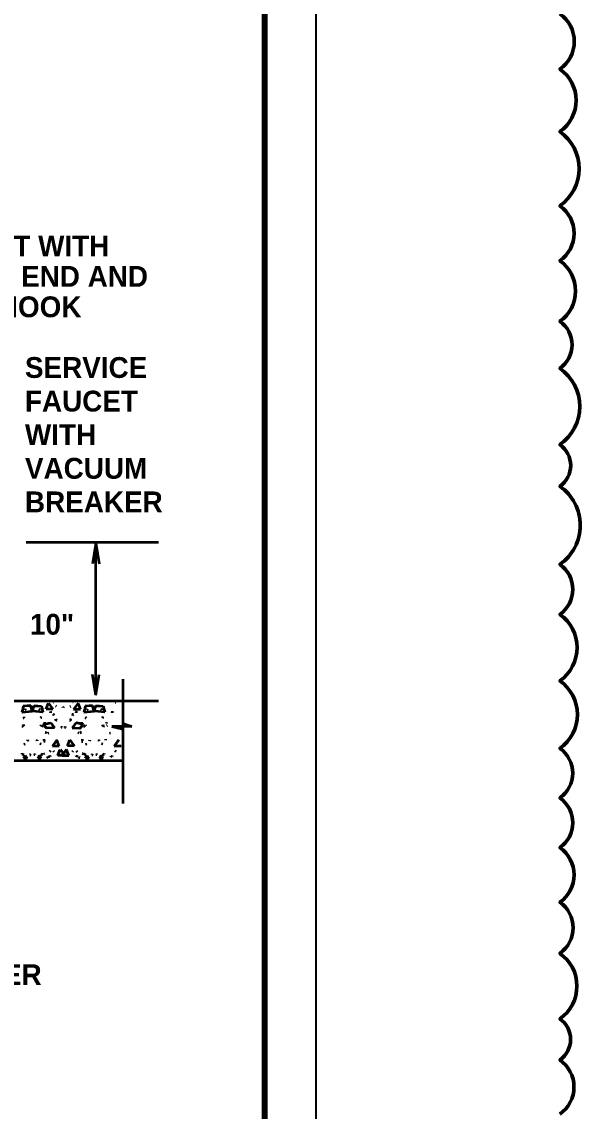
# Model space of a CAD drawing. Header units: inches. Extents: x 2025 to 34930, y -6955 to 4650.
# Drawn here: x 9738.5 to 9850.7, y -2617.8 to -2398.6 of the extents above; entities that cross this region are included whole.
import ezdxf

# ---------------------------------------------------------------- set-up
doc = ezdxf.new("R2010")
doc.units = ezdxf.units.IN
doc.header["$MEASUREMENT"] = 0
doc.layers.get('DEFPOINTS').update_dxf_attribs({"color": 104})
for name, color, linetype, lineweight in [('M-HVAC-EXHS-DUCT', 3, 'Continuous', 50), ('PDF-TEXT', 7, 'Continuous', 35), ('REV.01', 1, 'Continuous', 50)]:
    doc.layers.add(name, color=color, linetype=linetype, lineweight=lineweight)
doc.styles.add('BOO', font='GOTHIC.TTF', dxfattribs={"height": 6})
doc.styles.add('Century Gothic_B', font='GOTHICB.TTF', dxfattribs={"height": 6.659722})

# ---------------------------------------------------------------- blocks, each defined once
blk = doc.blocks.new('p detail 18')
at = {"layer": 'PDF-TEXT'}
for p, q in [((9739.35, -2503.28), (9765.94, -2503.28)), ((9753.36, -2503.52), (9752.67, -2507.66)), ((9753.36, -2534.08), (9753.36, -2503.52)), ((9753.36, -2503.52), (9754.06, -2507.66)), ((9753.36, -2534.08), (9752.67, -2529.93)), ((9753.36, -2534.08), (9754.06, -2529.93)), ((9758.77, -2530.88), (9758.77, -2555.88)), ((9720.16, -2535.19), (9765.94, -2535.19)), ((9743.37, -2536.88), (9743.86, -2535.68)), ((9743.4, -2536.85), (9743.78, -2535.84)), ((9743.83, -2535.67), (9744.75, -2536.9)), ((9743.86, -2535.68), (9744.75, -2536.88)), ((9744.84, -2535.47), (9744.95, -2535.46)), ((9748.82, -2535.47), (9748.71, -2535.46)), ((9749.84, -2535.67), (9748.91, -2536.9)), ((9749.8, -2535.68), (9748.92, -2536.88)), ((9750.29, -2536.88), (9749.8, -2535.68)), ((9750.27, -2536.85), (9749.88, -2535.84)), ((9757.27, -2535.47), (9757.38, -2535.46)), ((9738.83, -2536.3), (9738.5, -2537.51)), ((9738.5, -2537.51), (9740.58, -2537.27)), ((9738.79, -2536.29), (9738.57, -2537.5)), ((9738.57, -2537.5), (9740.46, -2537.32)), ((9740.29, -2536.22), (9738.79, -2536.29)), ((9740.28, -2536.17), (9738.83, -2536.3)), ((9739.17, -2536.86), (9739.13, -2537.01)), ((9739.13, -2537.01), (9739.3, -2536.98)), ((9740.59, -2537.27), (9740.28, -2536.17)), ((9740.58, -2537.27), (9740.29, -2536.22)), ((9740.64, -2537.27), (9740.95, -2536.17)), ((9740.65, -2537.27), (9740.95, -2536.22)), ((9742.73, -2537.51), (9740.65, -2537.27)), ((9742.67, -2537.5), (9740.78, -2537.32)), ((9740.95, -2536.17), (9742.41, -2536.3)), ((9740.95, -2536.22), (9742.44, -2536.29)), ((9742.1, -2537.01), (9741.94, -2536.98)), ((9742.06, -2536.86), (9742.1, -2537.01)), ((9742.41, -2536.3), (9742.73, -2537.51)), ((9742.44, -2536.29), (9742.67, -2537.5)), ((9744.75, -2536.9), (9743.37, -2536.88)), ((9744.75, -2536.88), (9743.4, -2536.85)), ((9744.2, -2537.33), (9744.24, -2537.41)), ((9744.24, -2537.41), (9744.23, -2537.67)), ((9744.23, -2537.67), (9744.25, -2537.54)), ((9744.9, -2538.03), (9744.8, -2537.9)), ((9744.8, -2537.9), (9745.02, -2537.94)), ((9745.02, -2538.16), (9744.9, -2538.03)), ((9745.44, -2536.36), (9745.33, -2536.3)), ((9746.79, -2536.57), (9746.74, -2536.46)), ((9746.87, -2536.57), (9746.93, -2536.46)), ((9748.22, -2536.36), (9748.33, -2536.3)), ((9748.86, -2537.9), (9748.64, -2537.94)), ((9748.65, -2538.16), (9748.76, -2538.03)), ((9748.76, -2538.03), (9748.86, -2537.9)), ((9748.91, -2536.9), (9750.29, -2536.88)), ((9748.92, -2536.88), (9750.27, -2536.85)), ((9749.43, -2537.67), (9749.41, -2537.54)), ((9749.46, -2537.33), (9749.42, -2537.41)), ((9749.42, -2537.41), (9749.43, -2537.67)), ((9751.26, -2536.3), (9750.93, -2537.51)), ((9750.93, -2537.51), (9753.01, -2537.27)), ((9751.22, -2536.29), (9751, -2537.5)), ((9751, -2537.5), (9752.89, -2537.32)), ((9752.72, -2536.22), (9751.22, -2536.29)), ((9752.71, -2536.17), (9751.26, -2536.3)), ((9751.6, -2536.86), (9751.56, -2537.01)), ((9751.56, -2537.01), (9751.73, -2536.98)), ((9753.02, -2537.27), (9752.71, -2536.17)), ((9753.01, -2537.27), (9752.72, -2536.22)), ((9753.07, -2537.27), (9753.38, -2536.17)), ((9753.08, -2537.27), (9753.38, -2536.22)), ((9755.16, -2537.51), (9753.08, -2537.27)), ((9755.1, -2537.5), (9753.21, -2537.32)), ((9753.38, -2536.17), (9754.84, -2536.3)), ((9753.38, -2536.22), (9754.87, -2536.29)), ((9754.53, -2537.01), (9754.37, -2536.98)), ((9754.49, -2536.86), (9754.53, -2537.01)), ((9754.84, -2536.3), (9755.16, -2537.51)), ((9754.87, -2536.29), (9755.1, -2537.5)), ((9756.63, -2537.33), (9756.67, -2537.41)), ((9756.67, -2537.41), (9756.66, -2537.67)), ((9756.66, -2537.67), (9756.68, -2537.54)), ((9738.54, -2540.32), (9738.74, -2540.37)), ((9738.74, -2540.22), (9738.63, -2540.22)), ((9738.74, -2540.37), (9738.74, -2540.22)), ((9738.78, -2538.66), (9738.91, -2538.67)), ((9739.01, -2540.29), (9738.85, -2540.14)), ((9738.88, -2538.58), (9738.86, -2538.59)), ((9738.88, -2538.51), (9739.01, -2538.62)), ((9738.91, -2538.67), (9738.88, -2538.58)), ((9742.35, -2538.51), (9742.22, -2538.62)), ((9742.23, -2540.29), (9742.38, -2540.14)), ((9742.32, -2538.67), (9742.36, -2538.58)), ((9742.45, -2538.66), (9742.32, -2538.67)), ((9742.36, -2538.58), (9742.37, -2538.59)), ((9742.49, -2540.22), (9742.6, -2540.22)), ((9742.49, -2540.37), (9742.49, -2540.22)), ((9742.69, -2540.32), (9742.49, -2540.37)), ((9742.78, -2539.99), (9744.13, -2539.63)), ((9743.43, -2540.72), (9742.78, -2539.99)), ((9742.81, -2539.96), (9744.29, -2539.62)), ((9743.51, -2540.74), (9742.81, -2539.96)), ((9743.11, -2539.77), (9743.13, -2539.54)), ((9743.14, -2540.18), (9743.26, -2540.11)), ((9744.29, -2539.62), (9745.01, -2540.68)), ((9744.29, -2539.65), (9745.06, -2540.66)), ((9745.28, -2539.01), (9745.52, -2539.08)), ((9745.31, -2539.15), (9745.32, -2538.92)), ((9745.52, -2539.08), (9745.31, -2539.15)), ((9746.41, -2540.57), (9746.47, -2540.49)), ((9746.44, -2540.39), (9746.51, -2540.62)), ((9747.22, -2540.39), (9747.15, -2540.62)), ((9747.25, -2540.57), (9747.19, -2540.49)), ((9748.38, -2539.01), (9748.14, -2539.08)), ((9748.14, -2539.08), (9748.36, -2539.15)), ((9748.36, -2539.15), (9748.34, -2538.92)), ((9749.37, -2539.65), (9748.6, -2540.66)), ((9749.37, -2539.62), (9748.66, -2540.68)), ((9750.85, -2539.96), (9749.37, -2539.62)), ((9750.88, -2539.99), (9749.53, -2539.63)), ((9750.15, -2540.74), (9750.85, -2539.96)), ((9750.23, -2540.72), (9750.88, -2539.99)), ((9750.52, -2540.18), (9750.4, -2540.11)), ((9750.55, -2539.77), (9750.53, -2539.54)), ((9750.97, -2540.32), (9751.17, -2540.37)), ((9751.17, -2540.22), (9751.06, -2540.22)), ((9751.17, -2540.37), (9751.17, -2540.22)), ((9751.21, -2538.66), (9751.34, -2538.67)), ((9751.44, -2540.29), (9751.28, -2540.14)), ((9751.31, -2538.58), (9751.29, -2538.59)), ((9751.31, -2538.51), (9751.44, -2538.62)), ((9751.34, -2538.67), (9751.31, -2538.58)), ((9754.78, -2538.51), (9754.65, -2538.62)), ((9754.66, -2540.29), (9754.81, -2540.14)), ((9754.75, -2538.67), (9754.79, -2538.58)), ((9754.88, -2538.66), (9754.75, -2538.67)), ((9754.79, -2538.58), (9754.8, -2538.59)), ((9754.92, -2540.22), (9755.03, -2540.22)), ((9754.92, -2540.37), (9754.92, -2540.22)), ((9755.12, -2540.32), (9754.92, -2540.37)), ((9755.54, -2539.77), (9755.56, -2539.54)), ((9755.57, -2540.18), (9755.69, -2540.11)), ((9756.58, -2540.42), (9758.85, -2540.93)), ((9760.62, -2540.42), (9756.58, -2540.42)), ((9758.77, -2539.69), (9760.62, -2540.42)), ((9743.23, -2541.59), (9743.46, -2541.52)), ((9743.41, -2541.63), (9743.23, -2541.59)), ((9743.37, -2541.52), (9743.41, -2541.63)), ((9745.01, -2540.68), (9743.43, -2540.72)), ((9745.06, -2540.66), (9743.51, -2540.74)), ((9743.69, -2541.75), (9743.9, -2541.66)), ((9746.51, -2540.62), (9746.41, -2540.57)), ((9747.15, -2540.62), (9747.25, -2540.57)), ((9748.6, -2540.66), (9750.15, -2540.74)), ((9748.66, -2540.68), (9750.23, -2540.72)), ((9749.97, -2541.75), (9749.76, -2541.66)), ((9750.44, -2541.59), (9750.2, -2541.52)), ((9750.29, -2541.52), (9750.25, -2541.63)), ((9750.25, -2541.63), (9750.44, -2541.59)), ((9756.12, -2541.75), (9756.33, -2541.66)), ((9738.88, -2543.93), (9739.15, -2543.88)), ((9739.64, -2543.24), (9739.7, -2543.12)), ((9739.68, -2543.14), (9739.64, -2543.24)), ((9739.7, -2543.12), (9739.76, -2543.18)), ((9741.53, -2543.12), (9741.47, -2543.18)), ((9741.59, -2543.24), (9741.53, -2543.12)), ((9741.55, -2543.14), (9741.59, -2543.24)), ((9742.35, -2543.93), (9742.09, -2543.88)), ((9742.93, -2543.4), (9742.98, -2543.31)), ((9743.17, -2543.41), (9742.93, -2543.4)), ((9742.97, -2543.11), (9742.98, -2542.94)), ((9743.01, -2543.32), (9743.17, -2543.41)), ((9745.55, -2543.09), (9744.63, -2544.33)), ((9745.52, -2543.1), (9744.63, -2544.31)), ((9744.63, -2544.31), (9745.98, -2544.27)), ((9744.63, -2544.33), (9746.01, -2544.31)), ((9746.01, -2544.31), (9745.52, -2543.1)), ((9745.98, -2544.27), (9745.6, -2543.26)), ((9747.66, -2544.31), (9748.14, -2543.1)), ((9749.03, -2544.33), (9747.66, -2544.31)), ((9747.68, -2544.27), (9748.06, -2543.26)), ((9749.03, -2544.31), (9747.68, -2544.27)), ((9748.11, -2543.09), (9749.03, -2544.33)), ((9748.14, -2543.1), (9749.03, -2544.31)), ((9750.65, -2543.32), (9750.49, -2543.41)), ((9750.49, -2543.41), (9750.73, -2543.4)), ((9750.73, -2543.4), (9750.68, -2543.31)), ((9750.69, -2543.11), (9750.69, -2542.94)), ((9751.31, -2543.93), (9751.58, -2543.88)), ((9752.07, -2543.24), (9752.13, -2543.12)), ((9752.11, -2543.14), (9752.07, -2543.24)), ((9752.13, -2543.12), (9752.19, -2543.18)), ((9753.96, -2543.12), (9753.9, -2543.18)), ((9754.02, -2543.24), (9753.96, -2543.12)), ((9753.98, -2543.14), (9754.02, -2543.24)), ((9754.78, -2543.93), (9754.52, -2543.88)), ((9755.4, -2543.11), (9755.41, -2542.94)), ((9757.98, -2543.09), (9757.06, -2544.33)), ((9757.95, -2543.1), (9757.06, -2544.31)), ((9757.06, -2544.31), (9758.41, -2544.27)), ((9757.06, -2544.33), (9758.44, -2544.31)), ((9738.59, -2545.97), (9738.55, -2545.73)), ((9738.9, -2546.07), (9738.59, -2545.97)), ((9738.82, -2546.76), (9739.16, -2546.28)), ((9738.84, -2546.79), (9739.19, -2546.25)), ((9739.54, -2546.84), (9738.84, -2546.81)), ((9738.84, -2546.81), (9739.51, -2546.81)), ((9738.92, -2546.29), (9738.9, -2546.07)), ((9739.16, -2546.28), (9739.49, -2546.79)), ((9739.19, -2546.25), (9739.54, -2546.84)), ((9740.21, -2545.89), (9740.11, -2546.07)), ((9740.11, -2546.07), (9740.31, -2546.06)), ((9741.12, -2546.07), (9740.92, -2546.06)), ((9741.03, -2545.89), (9741.12, -2546.07)), ((9742.04, -2546.25), (9741.69, -2546.84)), ((9741.69, -2546.84), (9742.39, -2546.81)), ((9742.39, -2546.81), (9741.72, -2546.81)), ((9742.08, -2546.28), (9741.74, -2546.79)), ((9742.39, -2546.79), (9742.04, -2546.25)), ((9742.41, -2546.76), (9742.08, -2546.28)), ((9742.31, -2546.29), (9742.33, -2546.07)), ((9742.33, -2546.07), (9742.64, -2545.97)), ((9742.64, -2545.97), (9742.68, -2545.73)), ((9742.87, -2546.03), (9742.76, -2545.87)), ((9742.8, -2545.78), (9742.91, -2545.87)), ((9742.91, -2545.87), (9742.87, -2546.03)), ((9743.57, -2546.65), (9743.67, -2546.51)), ((9743.78, -2546.71), (9743.57, -2546.65)), ((9743.74, -2546.56), (9743.78, -2546.71)), ((9743.94, -2546.5), (9744.02, -2546.39)), ((9744.02, -2546.39), (9744.2, -2546.45)), ((9744.28, -2545.3), (9744.03, -2545.49)), ((9744.2, -2546.45), (9744.27, -2546.2)), ((9745, -2545.51), (9744.85, -2545.3)), ((9745.71, -2546.25), (9746.23, -2545.02)), ((9747.06, -2546.2), (9745.71, -2546.25)), ((9745.75, -2546.21), (9746.14, -2545.06)), ((9747.04, -2546.12), (9745.75, -2546.21)), ((9746.14, -2545.48), (9745.98, -2545.27)), ((9746.23, -2545.02), (9747.04, -2546.12)), ((9746.55, -2545.46), (9747.06, -2546.2)), ((9747.11, -2545.46), (9746.61, -2546.2)), ((9746.61, -2546.2), (9747.95, -2546.25)), ((9747.43, -2545.02), (9746.63, -2546.12)), ((9746.63, -2546.12), (9747.91, -2546.21)), ((9747.95, -2546.25), (9747.43, -2545.02)), ((9747.91, -2546.21), (9747.52, -2545.06)), ((9747.52, -2545.48), (9747.68, -2545.27)), ((9748.67, -2545.51), (9748.81, -2545.3)), ((9749.38, -2545.3), (9749.63, -2545.49)), ((9749.46, -2546.45), (9749.39, -2546.2)), ((9749.64, -2546.39), (9749.46, -2546.45)), ((9749.73, -2546.5), (9749.64, -2546.39)), ((9749.92, -2546.56), (9749.88, -2546.71)), ((9749.88, -2546.71), (9750.09, -2546.65)), ((9750.09, -2546.65), (9750, -2546.51)), ((9750.86, -2545.78), (9750.75, -2545.87)), ((9750.75, -2545.87), (9750.79, -2546.03)), ((9750.79, -2546.03), (9750.9, -2545.87)), ((9751.02, -2545.97), (9750.98, -2545.73)), ((9751.33, -2546.07), (9751.02, -2545.97)), ((9751.25, -2546.76), (9751.59, -2546.28)), ((9751.27, -2546.79), (9751.62, -2546.25)), ((9751.97, -2546.84), (9751.27, -2546.81)), ((9751.27, -2546.81), (9751.95, -2546.81)), ((9751.35, -2546.29), (9751.33, -2546.07)), ((9751.59, -2546.28), (9751.93, -2546.79)), ((9751.62, -2546.25), (9751.97, -2546.84)), ((9752.64, -2545.89), (9752.54, -2546.07)), ((9752.54, -2546.07), (9752.74, -2546.06)), ((9753.55, -2546.07), (9753.35, -2546.06)), ((9753.46, -2545.89), (9753.55, -2546.07)), ((9754.47, -2546.25), (9754.12, -2546.84)), ((9754.12, -2546.84), (9754.82, -2546.81)), ((9754.82, -2546.81), (9754.15, -2546.81)), ((9754.51, -2546.28), (9754.17, -2546.79)), ((9754.82, -2546.79), (9754.47, -2546.25)), ((9754.84, -2546.76), (9754.51, -2546.28)), ((9754.74, -2546.29), (9754.76, -2546.07)), ((9754.76, -2546.07), (9755.07, -2545.97)), ((9755.07, -2545.97), (9755.11, -2545.73)), ((9756.37, -2546.5), (9756.45, -2546.39)), ((9756.45, -2546.39), (9756.63, -2546.45)), ((9756.63, -2546.45), (9756.7, -2546.2)), ((9757.43, -2545.51), (9757.28, -2545.3)), ((9758.77, -2547.31), (9573.53, -2547.31))]:
    blk.add_line(p, q, dxfattribs=at)
at = {"layer": 'PDF-TEXT', "style": 'Century Gothic_B'}
blk.add_text('10"', height=4.188, dxfattribs=at).set_placement((9740.12, -2521.91))
at = {"layer": 'PDF-TEXT', "char_height": 4.1875, "attachment_point": 1, "style": 'BOO'}
for s, insert, width, line_spacing_factor in [('{\\fCentury Gothic|b1|i0|c0|p34;SPOUT WITH HOSE END AND PAILHOOK}', (9720.92, -2441.6), 44.7309, 0.877258), ('{\\fCentury Gothic|b1|i0|c0|p34;SERVICE FAUCET WITH VACUUM BREAKER}', (9739.12, -2466.06), 32.961, 0.968459)]:
    blk.add_mtext(s, dxfattribs=dict(at, insert=insert, width=width, line_spacing_factor=line_spacing_factor))
at = {"layer": 'PDF-TEXT', "insert": (9724.2, -2588.23), "char_height": 4.1875, "width": 38.4704, "attachment_point": 2, "style": 'BOO'}
blk.add_mtext('{\\fCentury Gothic|b1|i0|c0|p34;3" DIAMETER P-TRAP}', dxfattribs=at)

msp = doc.modelspace()

# ---------------------------------------------------------------- linework, layer by layer
at = {"layer": 'DEFPOINTS'}
msp.add_lwpolyline([(8330.71, -1857.81), (9797.6, -1857.81), (9797.6, -2938.88), (8330.71, -2938.88)], close=True, dxfattribs=at)
at = {"layer": 'PDF-TEXT', "color": 42, "lineweight": 100}
msp.add_line((9787.29, -1888.19), (9787.29, -2917.77), dxfattribs=at)
at = {"layer": 'REV.01'}
msp.add_lwpolyline([(9846.65, -2618.38, 0.520567), (9846.65, -2607.47, 0.520567), (9846.65, -2599.22, 0.520567), (9846.65, -2586.03, 0.520567), (9846.65, -2575.76, 0.520567), (9846.65, -2564.75, 0.520567), (9846.65, -2554.76, 0.520567), (9846.65, -2544.79, 0.520567), (9846.65, -2531.2, 0.520567), (9846.65, -2517.82, 0.520567), (9846.65, -2507.77, 0.520567), (9846.65, -2492.06, 0.520567), (9846.65, -2483.67, 0.520567), (9846.65, -2468.32, 0.520567), (9846.65, -2458.86, 0.520567), (9846.65, -2446.69, 0.520567), (9846.65, -2435.63, 0.520567), (9846.65, -2420.69, 0.520567), (9846.65, -2408.12, 0.520567), (9846.65, -2396.99, 0.520567)], format="xyb", dxfattribs=at)

# ---------------------------------------------------------------- block references
at = {"layer": 'M-HVAC-EXHS-DUCT'}
msp.add_blockref('p detail 18', (0, 0), dxfattribs=at)

doc.saveas('drawing.dxf')
